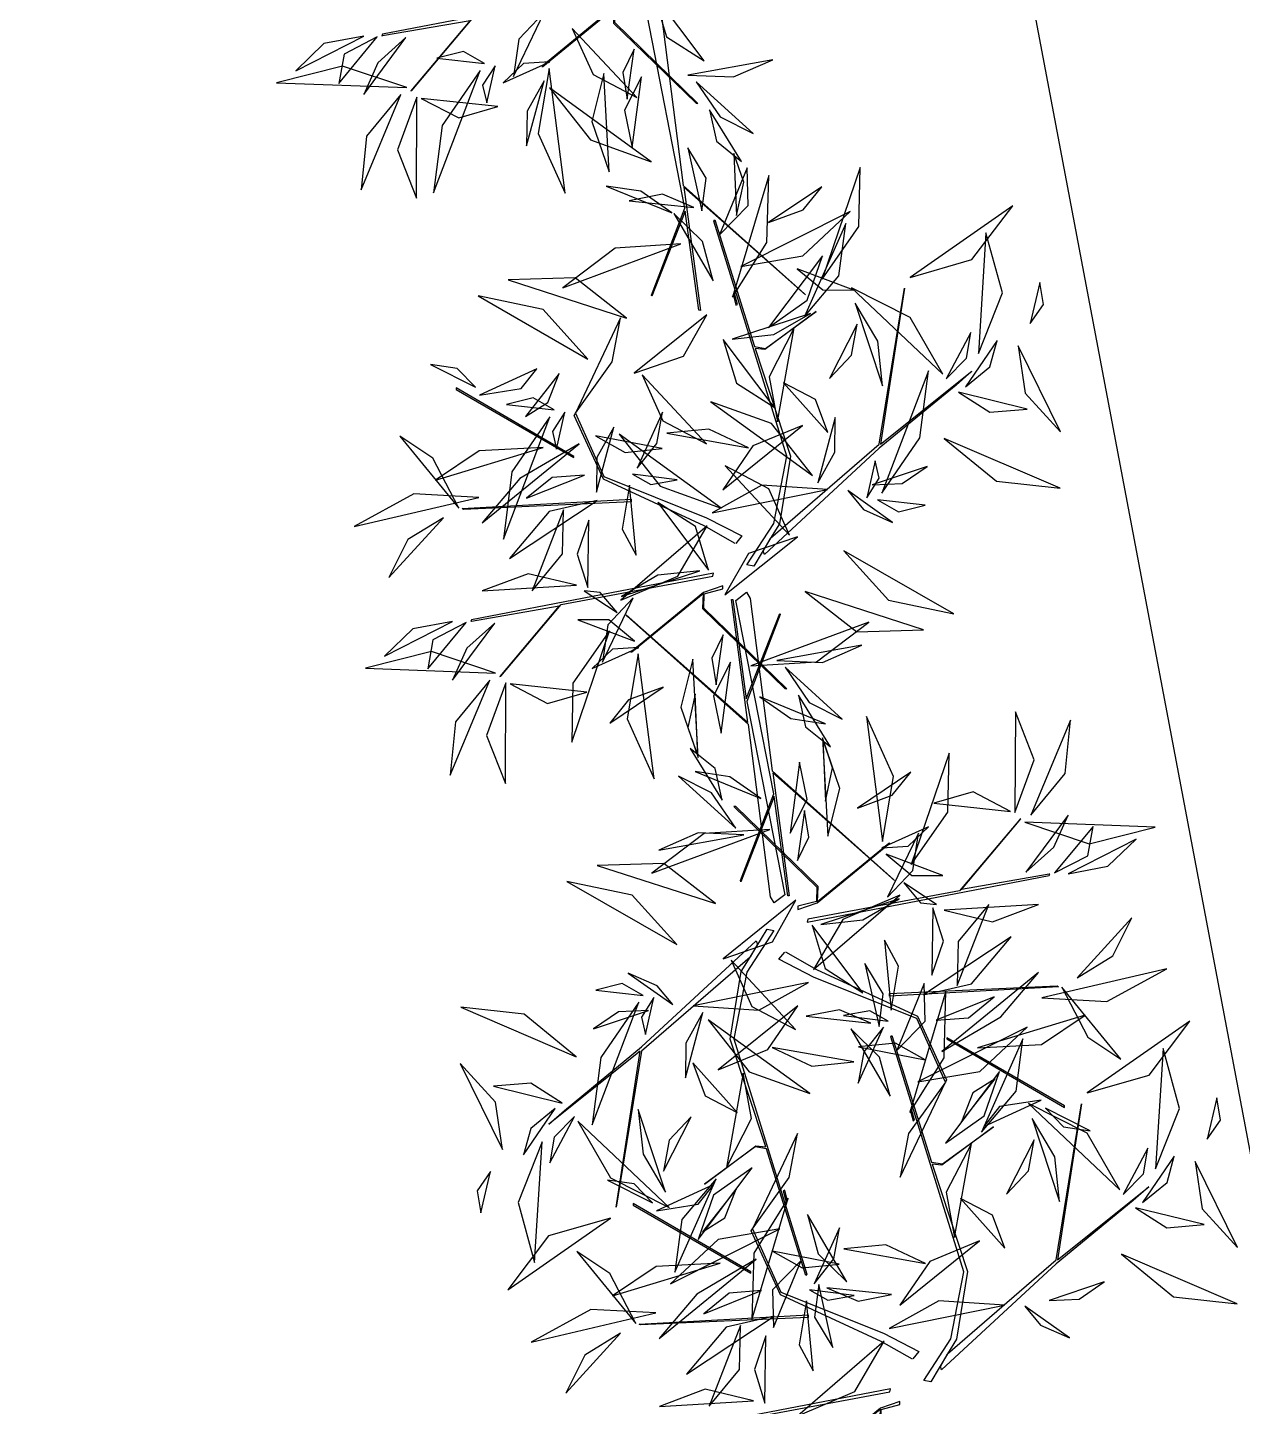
# Model space of a CAD drawing. Header units: centimetres. Extents: x 197412 to 267601, y -375791 to -305433.
# Drawn here: x 207316 to 209182, y -361071 to -358954 of the extents above; entities that cross this region are included whole.
import ezdxf

# ---------------------------------------------------------------- set-up
doc = ezdxf.new("R2010")
doc.units = ezdxf.units.CM
doc.layers.add('3-BAT C-Niveau 0', color=250, linetype='Continuous')

# ---------------------------------------------------------------- blocks, each defined once
blk = doc.blocks.new('Groupe-224-1')
at = {"linetype": 'Continuous', "flags": 128}
blk.add_lwpolyline([(12541.98, -48696.13), (12555.46, -48693.78), (12546.34, -48704.6), (12546.48, -48704.54), (12555.77, -48693.56), (12579.03, -48689.21), (12579.16, -48688.76), (12541.99, -48695.91), (12541.87, -48696.15), (12541.95, -48696.14)], dxfattribs=at)
for points in [[(12580.56, -48690.71), (12577.61, -48691.72), (12566.44, -48700.88), (12566.62, -48700.85), (12577.57, -48691.9), (12577.47, -48694.21), (12590.13, -48706.49), (12590.39, -48706.53), (12577.65, -48694.13), (12577.71, -48691.95), (12580.57, -48691.19)], [(12606.97, -48735.95), (12588.28, -48719.41), (12590.8, -48738.31), (12590.56, -48738.29), (12588.49, -48723.06), (12583.37, -48736.14), (12583.28, -48735.97), (12588.43, -48722.64), (12582.61, -48692.96), (12584.21, -48691.7), (12584.77, -48692.67), (12588.17, -48719.12), (12606.8, -48735.76)]]:
    blk.add_lwpolyline(points, close=True, dxfattribs=at)
at = {"linetype": 'Continuous'}
for points in [[(12583.6, -48689.61, -200.73), (12585.61, -48696.3, -197.34), (12591.4, -48700, -193.77), (12591.4, -48700, -193.77), (12583.6, -48689.61, -200.73)], [(12583.6, -48689.61, -200.73), (12585.61, -48696.3, -197.34), (12591.4, -48700, -193.77), (12591.4, -48700, -193.77), (12583.6, -48689.61, -200.73)], [(12566.83, -48692.57, -207.06), (12562.94, -48696.69, -208.24), (12562.08, -48702.4, -209.24), (12562.08, -48702.4, -209.24), (12566.83, -48692.57, -207.06)], [(12571.13, -48695.02, -217.22), (12574.32, -48702.1, -219.34), (12581.03, -48705.63, -221.55), (12581.03, -48705.63, -221.55), (12571.13, -48695.02, -217.22)], [(12539.09, -48696.19, -174.84), (12532.96, -48697.33, -175.45), (12528.65, -48701.51, -176.76), (12528.65, -48701.51, -176.76), (12539.09, -48696.19, -174.84)], [(12541.15, -48696.31, -174.58), (12536.07, -48698.96, -172.2), (12535.25, -48703.46, -168.43), (12535.25, -48703.46, -168.43), (12541.15, -48696.31, -174.58)], [(12545.56, -48696.44, -186.97), (12541.26, -48700.28, -187.38), (12539.09, -48705.17, -185.5), (12539.09, -48705.17, -185.5), (12545.56, -48696.44, -186.97)], [(12557.63, -48700.41, -213.12), (12554.4, -48698.56, -210.71), (12550.34, -48699.61, -208.62), (12550.34, -48699.61, -208.62), (12557.63, -48700.41, -213.12)], [(12557.63, -48700.41, -213.12), (12554.4, -48698.56, -210.71), (12550.34, -48699.61, -208.62), (12550.34, -48699.61, -208.62), (12557.63, -48700.41, -213.12)], [(12580.65, -48698.22, -197.01), (12578.88, -48701.81, -196.39), (12579.57, -48705.89, -196.61), (12579.57, -48705.89, -196.61), (12580.65, -48698.22, -197.01)], [(12588.86, -48702.19, -183.78), (12595.89, -48702.47, -183.14), (12601.95, -48699.83, -184.94), (12601.95, -48699.83, -184.94), (12588.86, -48702.19, -183.78)], [(12545.7, -48704.1, -186.41), (12535.82, -48700.8, -187.61), (12525.72, -48703.36, -186.97), (12525.72, -48703.36, -186.97), (12545.7, -48704.1, -186.41)], [(12556.98, -48701.47, -212.64), (12551.13, -48709.92, -211.07), (12549.83, -48720.26, -212.06), (12549.83, -48720.26, -212.06), (12556.98, -48701.47, -212.64)], [(12556.98, -48701.47, -212.64), (12551.13, -48709.92, -211.07), (12549.83, -48720.26, -212.06), (12549.83, -48720.26, -212.06), (12556.98, -48701.47, -212.64)], [(12559.29, -48700.75, -212.09), (12557.36, -48703.74, -209.87), (12558, -48706.43, -207.1), (12558, -48706.43, -207.1), (12559.29, -48700.75, -212.09)], [(12559.29, -48700.75, -212.09), (12557.36, -48703.74, -209.87), (12558, -48706.43, -207.1), (12558, -48706.43, -207.1), (12559.29, -48700.75, -212.09)], [(12567.66, -48700.17, -179.83), (12563.62, -48700.42, -178.67), (12560.53, -48703.39, -177.99), (12560.53, -48703.39, -177.99), (12567.66, -48700.17, -179.83)], [(12567.58, -48701.16, -179.52), (12565.91, -48711.14, -178.73), (12570.03, -48720.32, -177.91), (12570.03, -48720.32, -177.91), (12567.58, -48701.16, -179.52)], [(12575.95, -48701.94, -247.3), (12574.12, -48709.3, -244.69), (12576.77, -48717.06, -243.35), (12576.77, -48717.06, -243.35), (12575.95, -48701.94, -247.3)], [(12575.95, -48701.94, -247.3), (12574.12, -48709.3, -244.69), (12576.77, -48717.06, -243.35), (12576.77, -48717.06, -243.35), (12575.95, -48701.94, -247.3)], [(12566.82, -48703.05, -204.62), (12564.2, -48707.74, -205.07), (12564.12, -48713.04, -204.23), (12564.12, -48713.04, -204.23), (12566.82, -48703.05, -204.62)], [(12567.62, -48704.14, -204.31), (12573.92, -48712.13, -204.16), (12583.26, -48715.49, -202.67), (12583.26, -48715.49, -202.67), (12567.62, -48704.14, -204.31)], [(12581.78, -48702.44, -186.16), (12579.13, -48707.57, -185.75), (12580.34, -48713.31, -185.13), (12580.34, -48713.31, -185.13), (12581.78, -48702.44, -186.16)], [(12590.13, -48703.2, -176.88), (12593.86, -48708.62, -176.9), (12598.9, -48711.17, -174.04), (12598.9, -48711.17, -174.04), (12590.13, -48703.2, -176.88)], [(12544.79, -48705.19, -186.4), (12539.54, -48711.58, -186.75), (12538.71, -48719.78, -187), (12538.71, -48719.78, -187), (12544.79, -48705.19, -186.4)], [(12547.24, -48705.6, -182.25), (12544.27, -48713.67, -178.08), (12547.18, -48721.06, -173.29), (12547.18, -48721.06, -173.29), (12547.24, -48705.6, -182.25)], [(12547.94, -48705.76, -181.99), (12553.68, -48708.76, -181.12), (12559.68, -48707.03, -179.03), (12559.68, -48707.03, -179.03), (12547.94, -48705.76, -181.99)], [(12592.21, -48707.5, -161.32), (12593.29, -48712.33, -161.24), (12597.11, -48715.44, -160.95), (12597.11, -48715.44, -160.95), (12592.21, -48707.5, -161.32)], [(12596.36, -48723.75, -223.21), (12597.46, -48718.65, -222.61), (12595.92, -48714.22, -220.88), (12595.92, -48714.22, -220.88), (12596.36, -48723.75, -223.21)], [(12596.36, -48723.75, -223.21), (12597.46, -48718.65, -222.61), (12595.92, -48714.22, -220.88), (12595.92, -48714.22, -220.88), (12596.36, -48723.75, -223.21)], [(12609.53, -48733.5, -207.25), (12615.15, -48725.44, -205.29), (12615.32, -48716.37, -201.98), (12615.32, -48716.37, -201.98), (12609.53, -48733.5, -207.25)], [(12586.41, -48723.34, -228.81), (12581.68, -48720.02, -229.15), (12576.35, -48719.22, -227.32), (12576.35, -48719.22, -227.32), (12586.41, -48723.34, -228.81)], [(12601.25, -48724.82, -210.84), (12606.59, -48722.87, -209.98), (12609.47, -48719.32, -207.2), (12609.47, -48719.32, -207.2), (12601.25, -48724.82, -210.84)], [(12587.82, -48728.12, -225.36), (12577.7, -48728.75, -224.7), (12569.66, -48734.83, -224), (12569.66, -48734.83, -224), (12587.82, -48728.12, -225.36)], [(12579.47, -48739.5, -220.85), (12571.55, -48733.34, -221.31), (12561.29, -48733.63, -222.56), (12561.29, -48733.63, -222.56), (12579.47, -48739.5, -220.85)], [(12605.68, -48731.92, -215.21), (12609.63, -48735.18, -213.09), (12614.36, -48735.19, -210.46), (12614.36, -48735.19, -210.46), (12605.68, -48731.92, -215.21)], [(12573.53, -48745.79, -220.09), (12566.67, -48738.2, -220.53), (12556.65, -48736.09, -219.34), (12556.65, -48736.09, -219.34), (12573.53, -48745.79, -220.09)], [(12580.62, -48747.94, -210.57), (12588.19, -48745.36, -206.9), (12591.78, -48738.99, -202.54), (12591.78, -48738.99, -202.54), (12580.62, -48747.94, -210.57)], [(12595.66, -48742.71, -200.44), (12602.08, -48742.01, -199.26), (12607.69, -48738.77, -200.49), (12607.69, -48738.77, -200.49), (12595.66, -48742.71, -200.44)], [(12594.31, -48742.78, -200.73), (12596.33, -48749.48, -197.34), (12602.11, -48753.18, -193.77), (12602.11, -48753.18, -193.77), (12594.31, -48742.78, -200.73)], [(12594.31, -48742.78, -200.73), (12596.33, -48749.48, -197.34), (12602.11, -48753.18, -193.77), (12602.11, -48753.18, -193.77), (12594.31, -48742.78, -200.73)], [(12581.85, -48748.19, -217.22), (12585.03, -48755.27, -219.34), (12591.75, -48758.81, -221.55), (12591.75, -48758.81, -221.55), (12581.85, -48748.19, -217.22)], [(12568.34, -48753.58, -213.12), (12565.11, -48751.74, -210.71), (12561.05, -48752.78, -208.62), (12561.05, -48752.78, -208.62), (12568.34, -48753.58, -213.12)], [(12568.34, -48753.58, -213.12), (12565.11, -48751.74, -210.71), (12561.05, -48752.78, -208.62), (12561.05, -48752.78, -208.62), (12568.34, -48753.58, -213.12)], [(12567.69, -48754.64, -212.64), (12561.85, -48763.1, -211.07), (12560.54, -48773.43, -212.06), (12560.54, -48773.43, -212.06), (12567.69, -48754.64, -212.64)], [(12567.69, -48754.64, -212.64), (12561.85, -48763.1, -211.07), (12560.54, -48773.43, -212.06), (12560.54, -48773.43, -212.06), (12567.69, -48754.64, -212.64)], [(12570, -48753.92, -212.09), (12568.07, -48756.92, -209.87), (12568.71, -48759.6, -207.1), (12568.71, -48759.6, -207.1), (12570, -48753.92, -212.09)], [(12570, -48753.92, -212.09), (12568.07, -48756.92, -209.87), (12568.71, -48759.6, -207.1), (12568.71, -48759.6, -207.1), (12570, -48753.92, -212.09)], [(12577.53, -48756.23, -204.62), (12574.91, -48760.92, -205.07), (12574.83, -48766.22, -204.23), (12574.83, -48766.22, -204.23), (12577.53, -48756.23, -204.62)], [(12578.33, -48757.32, -204.31), (12584.63, -48765.31, -204.16), (12593.97, -48768.66, -202.67), (12593.97, -48768.66, -202.67), (12578.33, -48757.32, -204.31)]]:
    blk.add_polyline3d(points, dxfattribs=at)
blk = doc.blocks.new('Groupe-225-1')
at = {"linetype": 'Continuous', "flags": 128}
for points in [[(12597.93, -48777.37), (12602.09, -48771.01), (12604.09, -48760.72), (12592.87, -48724.62), (12593.04, -48724.42), (12599.09, -48743.86), (12600.79, -48744.14), (12608.61, -48738.46), (12600.7, -48744.31), (12599.2, -48744.15), (12604.63, -48760.68), (12602.96, -48771.07), (12601.58, -48773.29), (12618.27, -48758.86), (12622.16, -48734.91), (12618.47, -48758.85), (12632.49, -48747.66), (12630.07, -48749.77), (12618.27, -48759.49), (12600.66, -48775.77), (12600.47, -48775.27), (12601.58, -48773.29), (12598.99, -48777.6)], [(12571.35, -48760.92), (12571.36, -48760.73), (12553.27, -48750.21), (12553.3, -48750.48)], [(12554.42, -48768.86), (12554.19, -48768.74), (12580.17, -48767.32), (12580.15, -48767.71)], [(12579.38, -48785.05), (12598.08, -48801.59), (12595.56, -48782.69), (12595.8, -48782.71), (12597.86, -48797.94), (12602.99, -48784.86), (12603.08, -48785.03), (12597.92, -48798.36), (12603.75, -48828.04), (12602.14, -48829.3), (12601.59, -48828.33), (12598.19, -48801.88), (12579.56, -48785.24)], [(12594.23, -48780.62), (12591.27, -48781.62), (12580.1, -48790.78), (12580.28, -48790.75), (12591.24, -48781.8), (12591.13, -48784.11), (12603.79, -48796.39), (12604.06, -48796.43), (12591.31, -48784.03), (12591.37, -48781.85), (12594.24, -48781.09)], [(12620.64, -48825.86), (12601.95, -48809.32), (12604.46, -48828.21), (12604.22, -48828.19), (12602.16, -48812.97), (12597.04, -48826.04), (12596.95, -48825.87), (12602.1, -48812.54), (12596.27, -48782.87), (12597.88, -48781.6), (12598.43, -48782.57), (12601.84, -48809.02), (12620.47, -48825.67)], [(12605.79, -48830.29), (12608.75, -48829.28), (12619.92, -48820.12), (12619.74, -48820.15), (12608.78, -48829.1), (12608.89, -48826.79), (12596.23, -48814.51), (12595.96, -48814.47), (12608.71, -48826.87), (12608.65, -48829.05), (12605.79, -48829.81)], [(12602.09, -48833.53), (12597.93, -48839.9), (12595.93, -48850.18), (12607.15, -48886.28), (12606.98, -48886.49), (12600.94, -48867.04), (12599.23, -48866.76), (12591.42, -48872.45), (12599.32, -48866.6), (12600.83, -48866.75), (12595.39, -48850.23), (12597.06, -48839.83), (12598.45, -48837.61), (12581.75, -48852.05), (12577.86, -48875.99), (12581.55, -48852.05), (12567.53, -48863.24), (12569.95, -48861.14), (12581.75, -48851.41), (12599.36, -48835.13), (12599.55, -48835.64), (12598.45, -48837.61), (12601.04, -48833.3)], [(12645.61, -48842.04), (12645.83, -48842.16), (12619.85, -48843.58), (12619.87, -48843.19)], [(12625.12, -48902.59), (12629.28, -48896.23), (12631.28, -48885.94), (12620.06, -48849.84), (12620.23, -48849.64), (12626.28, -48869.09), (12627.98, -48869.36), (12635.8, -48863.68), (12627.89, -48869.53), (12626.39, -48869.38), (12631.82, -48885.9), (12630.15, -48896.29), (12628.77, -48898.52), (12645.46, -48884.08), (12649.35, -48860.14), (12645.66, -48884.07), (12659.68, -48872.88), (12657.26, -48874.99), (12645.46, -48884.71), (12627.85, -48900.99), (12627.66, -48900.49), (12628.77, -48898.52), (12626.18, -48902.82)], [(12628.67, -48849.98), (12628.67, -48850.17), (12646.75, -48860.69), (12646.72, -48860.43)], [(12598.54, -48886.14), (12598.55, -48885.95), (12580.46, -48875.43), (12580.49, -48875.7)], [(12581.61, -48894.08), (12581.38, -48893.96), (12607.36, -48892.55), (12607.34, -48892.93)], [(12621.42, -48905.84), (12618.46, -48906.84), (12607.29, -48916.01), (12607.47, -48915.97), (12618.43, -48907.02), (12618.32, -48909.33), (12630.98, -48921.61), (12631.25, -48921.65), (12618.5, -48909.25), (12618.56, -48907.07), (12621.43, -48906.31)]]:
    blk.add_lwpolyline(points, close=True, dxfattribs=at)
for points in [[(12596.17, -48774.13), (12591.37, -48771.39), (12575.9, -48764.24), (12571.42, -48754.44), (12571.6, -48754.1), (12575.96, -48763.84), (12591.74, -48770.14), (12597.18, -48772.95), (12596.26, -48774.08)], [(12555.65, -48786.03), (12569.12, -48783.68), (12560, -48794.5), (12560.14, -48794.45), (12569.44, -48783.46), (12592.7, -48779.11), (12592.83, -48778.67), (12555.66, -48785.81), (12555.54, -48786.05), (12555.61, -48786.04)], [(12644.38, -48824.87), (12630.9, -48827.22), (12640.02, -48816.4), (12639.88, -48816.46), (12630.58, -48827.44), (12607.32, -48831.79), (12607.2, -48832.23), (12644.37, -48825.09), (12644.48, -48824.85), (12644.41, -48824.86)], [(12603.86, -48836.78), (12608.65, -48839.52), (12624.13, -48846.67), (12628.6, -48856.46), (12628.43, -48856.81), (12624.06, -48847.06), (12608.28, -48840.76), (12602.84, -48837.95), (12603.76, -48836.83)], [(12623.36, -48899.35), (12618.56, -48896.61), (12603.09, -48889.46), (12598.61, -48879.66), (12598.79, -48879.32), (12603.15, -48889.06), (12618.93, -48895.37), (12624.37, -48898.17), (12623.45, -48899.3)], [(12582.84, -48911.25), (12596.31, -48908.9), (12587.19, -48919.72), (12587.33, -48919.67), (12596.63, -48908.69), (12619.89, -48904.34), (12620.02, -48903.89), (12582.85, -48911.04), (12582.73, -48911.28), (12582.8, -48911.26)]]:
    blk.add_lwpolyline(points, dxfattribs=at)
at = {"linetype": 'Continuous'}
for points in [[(12591.05, -48723.02, -183.73), (12591.7, -48718.03, -181.29), (12588.87, -48713.35, -179.52), (12588.87, -48713.35, -179.52), (12591.05, -48723.02, -183.73)], [(12593.76, -48726.73, -194.21), (12598.13, -48722.2, -192.81), (12597.99, -48716.44, -190.06), (12597.99, -48716.44, -190.06), (12593.76, -48726.73, -194.21)], [(12593.76, -48726.73, -194.21), (12598.13, -48722.2, -192.81), (12597.99, -48716.44, -190.06), (12597.99, -48716.44, -190.06), (12593.76, -48726.73, -194.21)], [(12595.76, -48736.27, -206.43), (12601.03, -48727.87, -204.4), (12601.3, -48717.61, -204.36), (12601.3, -48717.61, -204.36), (12595.76, -48736.27, -206.43)], [(12595.76, -48736.27, -206.43), (12601.03, -48727.87, -204.4), (12601.3, -48717.61, -204.36), (12601.3, -48717.61, -204.36), (12595.76, -48736.27, -206.43)], [(12589.81, -48722.53, -183.47), (12584.97, -48720.46, -183.7), (12579.85, -48721.47, -184.07), (12579.85, -48721.47, -184.07), (12589.81, -48722.53, -183.47)], [(12589.81, -48722.53, -183.47), (12584.97, -48720.46, -183.7), (12579.85, -48721.47, -184.07), (12579.85, -48721.47, -184.07), (12589.81, -48722.53, -183.47)], [(12592.78, -48733.76, -199.98), (12591.11, -48727.73, -200.36), (12586.73, -48723.42, -199.46), (12586.73, -48723.42, -199.46), (12592.78, -48733.76, -199.98)], [(12597.01, -48731.56, -194.97), (12606.52, -48729.94, -192.57), (12613.82, -48723.14, -191.31), (12613.82, -48723.14, -191.31), (12597.01, -48731.56, -194.97)], [(12623.01, -48733.24, -215.07), (12632.52, -48730.51, -213.8), (12638.77, -48722.24, -214.42), (12638.77, -48722.24, -214.42), (12623.01, -48733.24, -215.07)], [(12606.8, -48739.25, -201.48), (12612.09, -48732.99, -202.35), (12613.16, -48724.95, -201.76), (12613.16, -48724.95, -201.76), (12606.8, -48739.25, -201.48)], [(12633.53, -48744.92, -228.35), (12637.2, -48735.61, -229.1), (12634.67, -48726.4, -232.12), (12634.67, -48726.4, -232.12), (12633.53, -48744.92, -228.35)], [(12601.27, -48740.93, -207.16), (12607.19, -48736.75, -205.48), (12609.54, -48729.94, -203.83), (12609.54, -48729.94, -203.83), (12601.27, -48740.93, -207.16)], [(12601.27, -48740.93, -207.16), (12607.19, -48736.75, -205.48), (12609.54, -48729.94, -203.83), (12609.54, -48729.94, -203.83), (12601.27, -48740.93, -207.16)], [(12641.46, -48740.35, -211.21), (12643.52, -48737.4, -209.03), (12642.94, -48734.02, -206.71), (12642.94, -48734.02, -206.71), (12641.46, -48740.35, -211.21)], [(12641.46, -48740.35, -211.21), (12643.52, -48737.4, -209.03), (12642.94, -48734.02, -206.71), (12642.94, -48734.02, -206.71), (12641.46, -48740.35, -211.21)], [(12596.27, -48737.52, -203.84), (12596.5, -48737.41, -203.87), (12596.05, -48735.73, -202.04), (12595.84, -48735.83, -202.02), (12596.27, -48737.52, -203.84)], [(12628.03, -48748.12, -228.97), (12623.03, -48739.4, -227.8), (12614.02, -48734.87, -227.09), (12614.02, -48734.87, -227.09), (12628.03, -48748.12, -228.97)], [(12618.76, -48749.9, -196.26), (12618.04, -48743.04, -195.05), (12614.56, -48737.18, -196.39), (12614.56, -48737.18, -196.39), (12618.76, -48749.9, -196.26)], [(12571.6, -48754.1, -197.23), (12577.27, -48746.22, -194.28), (12578.54, -48739.48, -188.42), (12578.54, -48739.48, -188.42), (12571.6, -48754.1, -197.23)], [(12605.23, -48741, -188.89), (12601.36, -48748.5, -185.79), (12602.66, -48755.45, -181.22), (12602.66, -48755.45, -181.22), (12605.23, -48741, -188.89)], [(12610.62, -48748.78, -195.33), (12614, -48745.18, -195.1), (12614.88, -48740.45, -194.26), (12614.88, -48740.45, -194.26), (12610.62, -48748.78, -195.33)], [(12628.57, -48748.84, -229.3), (12631.66, -48745.65, -228.25), (12632.36, -48741.7, -226.49), (12632.36, -48741.7, -226.49), (12628.57, -48748.84, -229.3)], [(12631.54, -48750.05, -232.75), (12635.28, -48746.98, -233.5), (12636.38, -48742.93, -235.42), (12636.38, -48742.93, -235.42), (12631.54, -48750.05, -232.75)], [(12639.62, -48743.75, -212.86), (12640.69, -48751.02, -209.91), (12646.1, -48756.98, -208.14), (12646.1, -48756.98, -208.14), (12639.62, -48743.75, -212.86)], [(12639.62, -48743.75, -212.86), (12640.69, -48751.02, -209.91), (12646.1, -48756.98, -208.14), (12646.1, -48756.98, -208.14), (12639.62, -48743.75, -212.86)], [(12556.24, -48750.11, -211.6), (12553.43, -48747.22, -211.07), (12549.33, -48746.64, -211.1), (12549.33, -48746.64, -211.1), (12556.24, -48750.11, -211.6)], [(12556.88, -48751.35, -202.5), (12563.27, -48750.33, -200.11), (12565.7, -48747.28, -195.35), (12565.7, -48747.28, -195.35), (12556.88, -48751.35, -202.5)], [(12563.92, -48754.59, -218.46), (12567.38, -48752.44, -216.39), (12569.11, -48748, -215.43), (12569.11, -48748, -215.43), (12563.92, -48754.59, -218.46)], [(12618.66, -48766.36, -212.64), (12624.51, -48757.9, -211.07), (12625.82, -48747.57, -212.06), (12625.82, -48747.57, -212.06), (12618.66, -48766.36, -212.64)], [(12618.66, -48766.36, -212.64), (12624.51, -48757.9, -211.07), (12625.82, -48747.57, -212.06), (12625.82, -48747.57, -212.06), (12618.66, -48766.36, -212.64)], [(12610.38, -48757.08, -184.69), (12608.47, -48752.01, -183.17), (12603.55, -48749.45, -181.63), (12603.55, -48749.45, -181.63), (12610.38, -48757.08, -184.69)], [(12630.44, -48750.86, -232.48), (12635.24, -48753.93, -232.45), (12641.01, -48753.46, -231.83), (12641.01, -48753.46, -231.83), (12630.44, -48750.86, -232.48)], [(12608.02, -48763.68, -204.31), (12601.72, -48755.69, -204.16), (12592.39, -48752.34, -202.67), (12592.39, -48752.34, -202.67), (12608.02, -48763.68, -204.31)], [(12581.08, -48762.56, -202.12), (12584.12, -48758.73, -201.54), (12584.98, -48753.93, -202.14), (12584.98, -48753.93, -202.14), (12581.08, -48762.56, -202.12)], [(12608.83, -48764.77, -204.62), (12611.45, -48760.08, -205.07), (12611.52, -48754.78, -204.23), (12611.52, -48754.78, -204.23), (12608.83, -48764.77, -204.62)], [(12598.2, -48759.42, -185.42), (12592.1, -48756.56, -185.31), (12585.63, -48757.19, -184.01), (12585.63, -48757.19, -184.01), (12598.2, -48759.42, -185.42)], [(12606.48, -48755.97, -205.3), (12598.84, -48759.12, -204.92), (12594.25, -48765.84, -203.9), (12594.25, -48765.84, -203.9), (12606.48, -48755.97, -205.3)], [(12553.69, -48768.66, -214.21), (12549.73, -48760.99, -211.43), (12544.65, -48757.6, -206.15), (12544.65, -48757.6, -206.15), (12553.69, -48768.66, -214.21)], [(12566.64, -48759.39, -221.24), (12556.83, -48759.89, -218.96), (12550.11, -48764.39, -214.31), (12550.11, -48764.39, -214.31), (12566.64, -48759.39, -221.24)], [(12572.16, -48758.79, -210.1), (12563.07, -48764.13, -209.96), (12557.29, -48770.93, -205.95), (12557.29, -48770.93, -205.95), (12572.16, -48758.79, -210.1)], [(12574.68, -48757.55, -199.77), (12579.24, -48760.11, -197.57), (12584.95, -48759.53, -196.35), (12584.95, -48759.53, -196.35), (12574.68, -48757.55, -199.77)], [(12628.27, -48758, -223.66), (12636.29, -48764.55, -222.36), (12646.04, -48765.62, -219.58), (12646.04, -48765.62, -219.58), (12628.27, -48758, -223.66)], [(12616.36, -48767.08, -212.09), (12618.28, -48764.08, -209.87), (12617.65, -48761.39, -207.1), (12617.65, -48761.39, -207.1), (12616.36, -48767.08, -212.09)], [(12616.36, -48767.08, -212.09), (12618.28, -48764.08, -209.87), (12617.65, -48761.39, -207.1), (12617.65, -48761.39, -207.1), (12616.36, -48767.08, -212.09)], [(12572.99, -48763.6, -207.72), (12568.03, -48763.98, -206.62), (12564.12, -48767.17, -205.86), (12564.12, -48767.17, -205.86), (12572.99, -48763.6, -207.72)], [(12580.38, -48763.46, -202.35), (12583.19, -48765.05, -200.21), (12587.24, -48764.34, -199.09), (12587.24, -48764.34, -199.09), (12580.38, -48763.46, -202.35)], [(12604.51, -48772.81, -217.22), (12601.32, -48765.73, -219.34), (12594.61, -48762.19, -221.55), (12594.61, -48762.19, -221.55), (12604.51, -48772.81, -217.22)], [(12617.17, -48765.1, -172.05), (12621.81, -48764.89, -171.7), (12625.64, -48762.27, -172.02), (12625.64, -48762.27, -172.02), (12617.17, -48765.1, -172.05)], [(12617.17, -48765.1, -172.05), (12621.81, -48764.89, -171.7), (12625.64, -48762.27, -172.02), (12625.64, -48762.27, -172.02), (12617.17, -48765.1, -172.05)], [(12579.91, -48765.17, -198.87), (12578.81, -48771.91, -195.41), (12580.95, -48775.91, -190.33), (12580.95, -48775.91, -190.33), (12579.91, -48765.17, -198.87)], [(12610.34, -48765.81, -176.08), (12600.26, -48765.14, -174.79), (12592.63, -48769.4, -170.69), (12592.63, -48769.4, -170.69), (12610.34, -48765.81, -176.08)], [(12556.78, -48767.03, -223.19), (12546.78, -48766.46, -225.59), (12537.61, -48771.48, -225.79), (12537.61, -48771.48, -225.79), (12556.78, -48767.03, -223.19)], [(12556.78, -48767.03, -223.19), (12546.78, -48766.46, -225.59), (12537.61, -48771.48, -225.79), (12537.61, -48771.48, -225.79), (12556.78, -48767.03, -223.19)], [(12574.95, -48767.52, -233.25), (12567.58, -48769.19, -238.65), (12561.46, -48776.41, -241.93), (12561.46, -48776.41, -241.93), (12574.95, -48767.52, -233.25)], [(12592.05, -48778.22, -200.73), (12590.03, -48771.52, -197.34), (12584.25, -48767.82, -193.77), (12584.25, -48767.82, -193.77), (12592.05, -48778.22, -200.73)], [(12592.05, -48778.22, -200.73), (12590.03, -48771.52, -197.34), (12584.25, -48767.82, -193.77), (12584.25, -48767.82, -193.77), (12592.05, -48778.22, -200.73)], [(12613.47, -48765.99, -171.59), (12615.86, -48768.9, -169.03), (12620.32, -48770.86, -167.96), (12620.32, -48770.86, -167.96), (12613.47, -48765.99, -171.59)], [(12618.01, -48767.41, -213.12), (12621.25, -48769.26, -210.71), (12625.31, -48768.22, -208.62), (12625.31, -48768.22, -208.62), (12618.01, -48767.41, -213.12)], [(12618.01, -48767.41, -213.12), (12621.25, -48769.26, -210.71), (12625.31, -48768.22, -208.62), (12625.31, -48768.22, -208.62), (12618.01, -48767.41, -213.12)], [(12564.95, -48781.35, -189.87), (12569.64, -48775.7, -186.93), (12569.76, -48768.93, -183.27), (12569.76, -48768.93, -183.27), (12564.95, -48781.35, -189.87)], [(12551.35, -48770.14, -215.73), (12545.87, -48773.49, -216.78), (12542.94, -48779.32, -215.22), (12542.94, -48779.32, -215.22), (12551.35, -48770.14, -215.73)], [(12551.35, -48770.14, -215.73), (12545.87, -48773.49, -216.78), (12542.94, -48779.32, -215.22), (12542.94, -48779.32, -215.22), (12551.35, -48770.14, -215.73)], [(12573.68, -48770.53, -229.03), (12571.9, -48775.72, -227.48), (12573.51, -48780.87, -225.66), (12573.51, -48780.87, -225.66), (12573.68, -48770.53, -229.03)], [(12578.58, -48782.81, -178.9), (12587.35, -48779.1, -176.01), (12591.82, -48771.37, -172.29), (12591.82, -48771.37, -172.29), (12578.58, -48782.81, -178.9)], [(12578.58, -48782.81, -178.9), (12587.35, -48779.1, -176.01), (12591.82, -48771.37, -172.29), (12591.82, -48771.37, -172.29), (12578.58, -48782.81, -178.9)], [(12605.74, -48773.06, -210.57), (12598.17, -48775.64, -206.9), (12594.57, -48782.01, -202.54), (12594.57, -48782.01, -202.54), (12605.74, -48773.06, -210.57)], [(12612.82, -48775.21, -220.09), (12619.69, -48782.8, -220.53), (12629.71, -48784.91, -219.34), (12629.71, -48784.91, -219.34), (12612.82, -48775.21, -220.09)], [(12590.7, -48778.29, -200.44), (12584.28, -48778.99, -199.26), (12578.67, -48782.23, -200.49), (12578.67, -48782.23, -200.49), (12590.7, -48778.29, -200.44)], [(12571.76, -48780.52, -200.41), (12564.37, -48778.74, -200.32), (12557.31, -48781.37, -200.54), (12557.31, -48781.37, -200.54), (12571.76, -48780.52, -200.41)], [(12578, -48784.68, -177.75), (12575.41, -48781.64, -175.38), (12572.93, -48781.39, -172.12), (12572.93, -48781.39, -172.12), (12578, -48784.68, -177.75)], [(12580.49, -48782.47, -207.06), (12576.61, -48786.59, -208.24), (12575.75, -48792.3, -209.24), (12575.75, -48792.3, -209.24), (12580.49, -48782.47, -207.06)], [(12606.89, -48781.5, -220.85), (12614.81, -48787.66, -221.31), (12625.06, -48787.37, -222.56), (12625.06, -48787.37, -222.56), (12606.89, -48781.5, -220.85)], [(12552.75, -48786.09, -174.84), (12546.63, -48787.23, -175.45), (12542.31, -48791.41, -176.76), (12542.31, -48791.41, -176.76), (12552.75, -48786.09, -174.84)], [(12554.82, -48786.22, -174.58), (12549.73, -48788.87, -172.2), (12548.92, -48793.36, -168.43), (12548.92, -48793.36, -168.43), (12554.82, -48786.22, -174.58)], [(12559.23, -48786.34, -186.97), (12554.93, -48790.19, -187.38), (12552.75, -48795.07, -185.5), (12552.75, -48795.07, -185.5), (12559.23, -48786.34, -186.97)], [(12580.68, -48789.08, -215.21), (12576.73, -48785.82, -213.09), (12572, -48785.81, -210.46), (12572, -48785.81, -210.46), (12580.68, -48789.08, -215.21)], [(12598.54, -48792.88, -225.36), (12608.66, -48792.25, -224.7), (12616.69, -48786.17, -224), (12616.69, -48786.17, -224), (12598.54, -48792.88, -225.36)], [(12576.82, -48787.5, -207.25), (12571.21, -48795.56, -205.29), (12571.04, -48804.63, -201.98), (12571.04, -48804.63, -201.98), (12576.82, -48787.5, -207.25)], [(12594.31, -48788.12, -197.01), (12592.54, -48791.72, -196.39), (12593.24, -48795.79, -196.61), (12593.24, -48795.79, -196.61), (12594.31, -48788.12, -197.01)], [(12559.36, -48794, -186.41), (12549.49, -48790.7, -187.61), (12539.39, -48793.27, -186.97), (12539.39, -48793.27, -186.97), (12559.36, -48794, -186.41)], [(12581.33, -48790.07, -179.83), (12577.28, -48790.32, -178.67), (12574.19, -48793.29, -177.99), (12574.19, -48793.29, -177.99), (12581.33, -48790.07, -179.83)], [(12581.24, -48791.06, -179.52), (12579.58, -48801.04, -178.73), (12583.69, -48810.23, -177.91), (12583.69, -48810.23, -177.91), (12581.24, -48791.06, -179.52)], [(12602.52, -48792.09, -183.78), (12609.56, -48792.37, -183.14), (12615.62, -48789.73, -184.94), (12615.62, -48789.73, -184.94), (12602.52, -48792.09, -183.78)], [(12589.62, -48791.84, -247.3), (12587.79, -48799.21, -244.69), (12590.44, -48806.97, -243.35), (12590.44, -48806.97, -243.35), (12589.62, -48791.84, -247.3)], [(12589.62, -48791.84, -247.3), (12587.79, -48799.21, -244.69), (12590.44, -48806.97, -243.35), (12590.44, -48806.97, -243.35), (12589.62, -48791.84, -247.3)], [(12595.44, -48792.34, -186.16), (12592.8, -48797.47, -185.75), (12594.01, -48803.21, -185.13), (12594.01, -48803.21, -185.13), (12595.44, -48792.34, -186.16)], [(12603.8, -48793.1, -176.88), (12607.53, -48798.52, -176.9), (12612.57, -48801.07, -174.04), (12612.57, -48801.07, -174.04), (12603.8, -48793.1, -176.88)], [(12558.46, -48795.09, -186.4), (12553.21, -48801.48, -186.75), (12552.37, -48809.68, -187), (12552.37, -48809.68, -187), (12558.46, -48795.09, -186.4)], [(12560.91, -48795.5, -182.25), (12557.94, -48803.58, -178.08), (12560.85, -48810.96, -173.29), (12560.85, -48810.96, -173.29), (12560.91, -48795.5, -182.25)], [(12561.61, -48795.66, -181.99), (12567.34, -48798.66, -181.12), (12573.34, -48796.94, -179.03), (12573.34, -48796.94, -179.03), (12561.61, -48795.66, -181.99)], [(12585.11, -48796.18, -210.84), (12579.77, -48798.13, -209.98), (12576.89, -48801.68, -207.2), (12576.89, -48801.68, -207.2), (12585.11, -48796.18, -210.84)], [(12590, -48797.25, -223.21), (12588.9, -48802.35, -222.61), (12590.43, -48806.78, -220.88), (12590.43, -48806.78, -220.88), (12590, -48797.25, -223.21)], [(12590, -48797.25, -223.21), (12588.9, -48802.35, -222.61), (12590.43, -48806.78, -220.88), (12590.43, -48806.78, -220.88), (12590, -48797.25, -223.21)], [(12605.87, -48797.41, -161.32), (12606.96, -48802.23, -161.24), (12610.77, -48805.34, -160.95), (12610.77, -48805.34, -160.95), (12605.87, -48797.41, -161.32)], [(12599.95, -48797.66, -228.81), (12604.68, -48800.98, -229.15), (12610, -48801.78, -227.32), (12610, -48801.78, -227.32), (12599.95, -48797.66, -228.81)], [(12618.78, -48819.84, -179.52), (12620.44, -48809.86, -178.73), (12616.33, -48800.68, -177.91), (12616.33, -48800.68, -177.91), (12618.78, -48819.84, -179.52)], [(12639.11, -48815.4, -182.25), (12642.09, -48807.33, -178.08), (12639.18, -48799.94, -173.29), (12639.18, -48799.94, -173.29), (12639.11, -48815.4, -182.25)], [(12641.57, -48815.81, -186.4), (12646.81, -48809.42, -186.75), (12647.65, -48801.22, -187), (12647.65, -48801.22, -187), (12641.57, -48815.81, -186.4)], [(12594.15, -48813.49, -161.32), (12593.06, -48808.67, -161.24), (12589.25, -48805.56, -160.95), (12589.25, -48805.56, -160.95), (12594.15, -48813.49, -161.32)], [(12610.4, -48819.06, -247.3), (12612.23, -48811.7, -244.69), (12609.58, -48803.94, -243.35), (12609.58, -48803.94, -243.35), (12610.4, -48819.06, -247.3)], [(12610.4, -48819.06, -247.3), (12612.23, -48811.7, -244.69), (12609.58, -48803.94, -243.35), (12609.58, -48803.94, -243.35), (12610.4, -48819.06, -247.3)], [(12610.03, -48813.65, -223.21), (12611.12, -48808.56, -222.61), (12609.59, -48804.13, -220.88), (12609.59, -48804.13, -220.88), (12610.03, -48813.65, -223.21)], [(12610.03, -48813.65, -223.21), (12611.12, -48808.56, -222.61), (12609.59, -48804.13, -220.88), (12609.59, -48804.13, -220.88), (12610.03, -48813.65, -223.21)], [(12604.58, -48818.56, -186.16), (12607.22, -48813.43, -185.75), (12606.01, -48807.69, -185.13), (12606.01, -48807.69, -185.13), (12604.58, -48818.56, -186.16)], [(12623.2, -48823.4, -207.25), (12628.82, -48815.35, -205.29), (12628.99, -48806.28, -201.98), (12628.99, -48806.28, -201.98), (12623.2, -48823.4, -207.25)], [(12596.23, -48817.8, -176.88), (12592.49, -48812.38, -176.9), (12587.45, -48809.83, -174.04), (12587.45, -48809.83, -174.04), (12596.23, -48817.8, -176.88)], [(12600.07, -48813.25, -228.81), (12595.34, -48809.93, -229.15), (12590.02, -48809.12, -227.32), (12590.02, -48809.12, -227.32), (12600.07, -48813.25, -228.81)], [(12614.92, -48814.73, -210.84), (12620.25, -48812.77, -209.98), (12623.13, -48809.22, -207.2), (12623.13, -48809.22, -207.2), (12614.92, -48814.73, -210.84)], [(12638.42, -48815.24, -181.99), (12632.68, -48812.24, -181.12), (12626.68, -48813.97, -179.03), (12626.68, -48813.97, -179.03), (12638.42, -48815.24, -181.99)], [(12605.71, -48822.78, -197.01), (12607.48, -48819.19, -196.39), (12606.78, -48815.11, -196.61), (12606.78, -48815.11, -196.61), (12605.71, -48822.78, -197.01)], [(12640.79, -48824.56, -186.97), (12645.1, -48820.72, -187.38), (12647.27, -48815.83, -185.5), (12647.27, -48815.83, -185.5), (12640.79, -48824.56, -186.97)], [(12601.48, -48818.02, -225.36), (12591.37, -48818.65, -224.7), (12583.33, -48824.73, -224), (12583.33, -48824.73, -224), (12601.48, -48818.02, -225.36)], [(12597.5, -48818.81, -183.78), (12590.46, -48818.53, -183.14), (12584.41, -48821.17, -184.94), (12584.41, -48821.17, -184.94), (12597.5, -48818.81, -183.78)], [(12618.69, -48820.83, -179.83), (12622.74, -48820.58, -178.67), (12625.83, -48817.61, -177.99), (12625.83, -48817.61, -177.99), (12618.69, -48820.83, -179.83)], [(12619.53, -48828.43, -207.06), (12623.42, -48824.31, -208.24), (12624.28, -48818.6, -209.24), (12624.28, -48818.6, -209.24), (12619.53, -48828.43, -207.06)], [(12640.66, -48816.9, -186.41), (12650.53, -48820.2, -187.61), (12660.63, -48817.64, -186.97), (12660.63, -48817.64, -186.97), (12640.66, -48816.9, -186.41)], [(12645.2, -48824.69, -174.58), (12650.29, -48822.04, -172.2), (12651.11, -48817.54, -168.43), (12651.11, -48817.54, -168.43), (12645.2, -48824.69, -174.58)], [(12647.27, -48824.81, -174.84), (12653.4, -48823.67, -175.45), (12657.71, -48819.49, -176.76), (12657.71, -48819.49, -176.76), (12647.27, -48824.81, -174.84)], [(12619.34, -48821.82, -215.21), (12623.29, -48825.09, -213.09), (12628.03, -48825.09, -210.46), (12628.03, -48825.09, -210.46), (12619.34, -48821.82, -215.21)], [(12593.14, -48829.4, -220.85), (12585.21, -48823.25, -221.31), (12574.96, -48823.53, -222.56), (12574.96, -48823.53, -222.56), (12593.14, -48829.4, -220.85)], [(12587.2, -48835.69, -220.09), (12580.33, -48828.1, -220.53), (12570.31, -48826, -219.34), (12570.31, -48826, -219.34), (12587.2, -48835.69, -220.09)], [(12622.03, -48826.22, -177.75), (12624.61, -48829.26, -175.38), (12627.09, -48829.52, -172.12), (12627.09, -48829.52, -172.12), (12622.03, -48826.22, -177.75)], [(12594.28, -48837.85, -210.57), (12601.86, -48835.26, -206.9), (12605.45, -48828.89, -202.54), (12605.45, -48828.89, -202.54), (12594.28, -48837.85, -210.57)], [(12621.44, -48828.1, -178.9), (12612.67, -48831.81, -176.01), (12608.2, -48839.53, -172.29), (12608.2, -48839.53, -172.29), (12621.44, -48828.1, -178.9)], [(12621.44, -48828.1, -178.9), (12612.67, -48831.81, -176.01), (12608.2, -48839.53, -172.29), (12608.2, -48839.53, -172.29), (12621.44, -48828.1, -178.9)], [(12609.32, -48832.62, -200.44), (12615.74, -48831.91, -199.26), (12621.35, -48828.67, -200.49), (12621.35, -48828.67, -200.49), (12609.32, -48832.62, -200.44)], [(12626.34, -48840.37, -229.03), (12628.13, -48835.18, -227.48), (12626.51, -48830.04, -225.66), (12626.51, -48830.04, -225.66), (12626.34, -48840.37, -229.03)], [(12628.26, -48830.39, -200.41), (12635.65, -48832.17, -200.32), (12642.72, -48829.54, -200.54), (12642.72, -48829.54, -200.54), (12628.26, -48830.39, -200.41)], [(12635.08, -48829.55, -189.87), (12630.38, -48835.21, -186.93), (12630.26, -48841.98, -183.27), (12630.26, -48841.98, -183.27), (12635.08, -48829.55, -189.87)], [(12607.97, -48832.69, -200.73), (12609.99, -48839.38, -197.34), (12615.77, -48843.08, -193.77), (12615.77, -48843.08, -193.77), (12607.97, -48832.69, -200.73)], [(12607.97, -48832.69, -200.73), (12609.99, -48839.38, -197.34), (12615.77, -48843.08, -193.77), (12615.77, -48843.08, -193.77), (12607.97, -48832.69, -200.73)], [(12648.68, -48840.77, -215.73), (12654.15, -48837.41, -216.78), (12657.09, -48831.59, -215.22), (12657.09, -48831.59, -215.22), (12648.68, -48840.77, -215.73)], [(12648.68, -48840.77, -215.73), (12654.15, -48837.41, -216.78), (12657.09, -48831.59, -215.22), (12657.09, -48831.59, -215.22), (12648.68, -48840.77, -215.73)], [(12620.11, -48845.73, -198.87), (12621.21, -48839, -195.41), (12619.07, -48834.99, -190.33), (12619.07, -48834.99, -190.33), (12620.11, -48845.73, -198.87)], [(12625.07, -48843.38, -233.25), (12632.44, -48841.71, -238.65), (12638.56, -48834.49, -241.93), (12638.56, -48834.49, -241.93), (12625.07, -48843.38, -233.25)], [(12595.51, -48838.1, -217.22), (12598.7, -48845.18, -219.34), (12605.41, -48848.71, -221.55), (12605.41, -48848.71, -221.55), (12595.51, -48838.1, -217.22)], [(12618.24, -48848.25, -183.73), (12618.89, -48843.25, -181.29), (12616.06, -48838.57, -179.52), (12616.06, -48838.57, -179.52), (12618.24, -48848.25, -183.73)], [(12643.24, -48843.88, -223.19), (12653.25, -48844.44, -225.59), (12662.42, -48839.42, -225.79), (12662.42, -48839.42, -225.79), (12643.24, -48843.88, -223.19)], [(12643.24, -48843.88, -223.19), (12653.25, -48844.44, -225.59), (12662.42, -48839.42, -225.79), (12662.42, -48839.42, -225.79), (12643.24, -48843.88, -223.19)], [(12582.01, -48843.49, -213.12), (12578.77, -48841.64, -210.71), (12574.72, -48842.69, -208.62), (12574.72, -48842.69, -208.62), (12582.01, -48843.49, -213.12)], [(12582.01, -48843.49, -213.12), (12578.77, -48841.64, -210.71), (12574.72, -48842.69, -208.62), (12574.72, -48842.69, -208.62), (12582.01, -48843.49, -213.12)], [(12586.55, -48844.91, -171.59), (12584.16, -48842, -169.03), (12579.71, -48840.05, -167.96), (12579.71, -48840.05, -167.96), (12586.55, -48844.91, -171.59)], [(12589.68, -48845.1, -176.08), (12599.76, -48845.77, -174.79), (12607.4, -48841.5, -170.69), (12607.4, -48841.5, -170.69), (12589.68, -48845.1, -176.08)], [(12620.95, -48851.95, -194.21), (12625.32, -48847.42, -192.81), (12625.18, -48841.66, -190.06), (12625.18, -48841.66, -190.06), (12620.95, -48851.95, -194.21)], [(12620.95, -48851.95, -194.21), (12625.32, -48847.42, -192.81), (12625.18, -48841.66, -190.06), (12625.18, -48841.66, -190.06), (12620.95, -48851.95, -194.21)], [(12627.87, -48852.11, -210.1), (12636.95, -48846.78, -209.96), (12642.73, -48839.98, -205.95), (12642.73, -48839.98, -205.95), (12627.87, -48852.11, -210.1)], [(12583.66, -48843.83, -212.09), (12581.74, -48846.82, -209.87), (12582.37, -48849.51, -207.1), (12582.37, -48849.51, -207.1), (12583.66, -48843.83, -212.09)], [(12583.66, -48843.83, -212.09), (12581.74, -48846.82, -209.87), (12582.37, -48849.51, -207.1), (12582.37, -48849.51, -207.1), (12583.66, -48843.83, -212.09)], [(12622.95, -48861.49, -206.43), (12628.22, -48853.09, -204.4), (12628.49, -48842.83, -204.36), (12628.49, -48842.83, -204.36), (12622.95, -48861.49, -206.43)], [(12622.95, -48861.49, -206.43), (12628.22, -48853.09, -204.4), (12628.49, -48842.83, -204.36), (12628.49, -48842.83, -204.36), (12622.95, -48861.49, -206.43)], [(12627.03, -48847.31, -207.72), (12632, -48846.93, -206.62), (12635.9, -48843.73, -205.86), (12635.9, -48843.73, -205.86), (12627.03, -48847.31, -207.72)], [(12646.33, -48842.24, -214.21), (12650.29, -48849.92, -211.43), (12655.37, -48853.3, -206.15), (12655.37, -48853.3, -206.15), (12646.33, -48842.24, -214.21)], [(12571.75, -48852.9, -223.66), (12563.73, -48846.35, -222.36), (12553.99, -48845.28, -219.58), (12553.99, -48845.28, -219.58), (12571.75, -48852.9, -223.66)], [(12581.36, -48844.55, -212.64), (12575.51, -48853, -211.07), (12574.2, -48863.34, -212.06), (12574.2, -48863.34, -212.06), (12581.36, -48844.55, -212.64)], [(12581.36, -48844.55, -212.64), (12575.51, -48853, -211.07), (12574.2, -48863.34, -212.06), (12574.2, -48863.34, -212.06), (12581.36, -48844.55, -212.64)], [(12582.85, -48845.8, -172.05), (12578.22, -48846.01, -171.7), (12574.38, -48848.63, -172.02), (12574.38, -48848.63, -172.02), (12582.85, -48845.8, -172.05)], [(12582.85, -48845.8, -172.05), (12578.22, -48846.01, -171.7), (12574.38, -48848.63, -172.02), (12574.38, -48848.63, -172.02), (12582.85, -48845.8, -172.05)], [(12591.2, -48846.13, -204.62), (12588.57, -48850.82, -205.07), (12588.5, -48856.12, -204.23), (12588.5, -48856.12, -204.23), (12591.2, -48846.13, -204.62)], [(12593.54, -48854.93, -205.3), (12601.18, -48851.78, -204.92), (12605.78, -48845.07, -203.9), (12605.78, -48845.07, -203.9), (12593.54, -48854.93, -205.3)], [(12617, -48847.76, -183.47), (12612.16, -48845.68, -183.7), (12607.04, -48846.69, -184.07), (12607.04, -48846.69, -184.07), (12617, -48847.76, -183.47)], [(12617, -48847.76, -183.47), (12612.16, -48845.68, -183.7), (12607.04, -48846.69, -184.07), (12607.04, -48846.69, -184.07), (12617, -48847.76, -183.47)], [(12619.64, -48847.44, -202.35), (12616.83, -48845.86, -200.21), (12612.78, -48846.57, -199.09), (12612.78, -48846.57, -199.09), (12619.64, -48847.44, -202.35)], [(12592, -48847.22, -204.31), (12598.3, -48855.21, -204.16), (12607.63, -48858.57, -202.67), (12607.63, -48858.57, -202.67), (12592, -48847.22, -204.31)], [(12618.94, -48848.34, -202.12), (12615.9, -48852.17, -201.54), (12615.04, -48856.97, -202.14), (12615.04, -48856.97, -202.14), (12618.94, -48848.34, -202.12)], [(12633.39, -48851.52, -221.24), (12643.19, -48851.01, -218.96), (12649.92, -48846.51, -214.31), (12649.92, -48846.51, -214.31), (12633.39, -48851.52, -221.24)], [(12650.2, -48858.46, -215.07), (12659.71, -48855.73, -213.8), (12665.96, -48847.46, -214.42), (12665.96, -48847.46, -214.42), (12650.2, -48858.46, -215.07)], [(12619.97, -48858.98, -199.98), (12618.3, -48852.95, -200.36), (12613.92, -48848.64, -199.46), (12613.92, -48848.64, -199.46), (12619.97, -48858.98, -199.98)], [(12624.2, -48856.78, -194.97), (12633.71, -48855.16, -192.57), (12641.01, -48848.36, -191.31), (12641.01, -48848.36, -191.31), (12624.2, -48856.78, -194.97)], [(12633.99, -48864.47, -201.48), (12639.28, -48858.21, -202.35), (12640.35, -48850.17, -201.76), (12640.35, -48850.17, -201.76), (12633.99, -48864.47, -201.48)], [(12601.82, -48851.49, -185.42), (12607.92, -48854.35, -185.31), (12614.39, -48853.71, -184.01), (12614.39, -48853.71, -184.01), (12601.82, -48851.49, -185.42)], [(12625.35, -48853.36, -199.77), (12620.78, -48850.8, -197.57), (12615.07, -48851.38, -196.35), (12615.07, -48851.38, -196.35), (12625.35, -48853.36, -199.77)], [(12660.72, -48870.14, -228.35), (12664.39, -48860.83, -229.1), (12661.86, -48851.62, -232.12), (12661.86, -48851.62, -232.12), (12660.72, -48870.14, -228.35)], [(12560.4, -48867.16, -212.86), (12559.33, -48859.89, -209.91), (12553.92, -48853.93, -208.14), (12553.92, -48853.93, -208.14), (12560.4, -48867.16, -212.86)], [(12560.4, -48867.16, -212.86), (12559.33, -48859.89, -209.91), (12553.92, -48853.93, -208.14), (12553.92, -48853.93, -208.14), (12560.4, -48867.16, -212.86)], [(12589.64, -48853.82, -184.69), (12591.56, -48858.89, -183.17), (12596.47, -48861.45, -181.63), (12596.47, -48861.45, -181.63), (12589.64, -48853.82, -184.69)], [(12594.8, -48869.91, -188.89), (12598.66, -48862.41, -185.79), (12597.36, -48855.45, -181.22), (12597.36, -48855.45, -181.22), (12594.8, -48869.91, -188.89)], [(12628.43, -48856.81, -197.23), (12622.76, -48864.68, -194.28), (12621.49, -48871.42, -188.42), (12621.49, -48871.42, -188.42), (12628.43, -48856.81, -197.23)], [(12628.46, -48866.15, -207.16), (12634.38, -48861.98, -205.48), (12636.73, -48855.16, -203.83), (12636.73, -48855.16, -203.83), (12628.46, -48866.15, -207.16)], [(12628.46, -48866.15, -207.16), (12634.38, -48861.98, -205.48), (12636.73, -48855.16, -203.83), (12636.73, -48855.16, -203.83), (12628.46, -48866.15, -207.16)], [(12636.1, -48856.32, -218.46), (12632.64, -48858.47, -216.39), (12630.91, -48862.91, -215.43), (12630.91, -48862.91, -215.43), (12636.1, -48856.32, -218.46)], [(12569.58, -48860.04, -232.48), (12564.78, -48856.97, -232.45), (12559.01, -48857.44, -231.83), (12559.01, -48857.44, -231.83), (12569.58, -48860.04, -232.48)], [(12568.49, -48860.86, -232.75), (12564.74, -48863.92, -233.5), (12563.65, -48867.97, -235.42), (12563.65, -48867.97, -235.42), (12568.49, -48860.86, -232.75)], [(12581.26, -48861, -196.26), (12581.99, -48867.87, -195.05), (12585.46, -48873.72, -196.39), (12585.46, -48873.72, -196.39), (12581.26, -48861, -196.26)], [(12623.46, -48862.74, -203.84), (12623.69, -48862.63, -203.87), (12623.24, -48860.95, -202.04), (12623.03, -48861.05, -202.02), (12623.46, -48862.74, -203.84)], [(12643.15, -48859.55, -202.5), (12636.75, -48860.57, -200.11), (12634.32, -48863.63, -195.35), (12634.32, -48863.63, -195.35), (12643.15, -48859.55, -202.5)], [(12655.22, -48873.34, -228.97), (12650.22, -48864.62, -227.8), (12641.21, -48860.1, -227.09), (12641.21, -48860.1, -227.09), (12655.22, -48873.34, -228.97)], [(12643.79, -48860.79, -211.6), (12646.59, -48863.68, -211.07), (12650.69, -48864.26, -211.1), (12650.69, -48864.26, -211.1), (12643.79, -48860.79, -211.6)], [(12668.65, -48865.57, -211.21), (12670.71, -48862.62, -209.03), (12670.13, -48859.24, -206.71), (12670.13, -48859.24, -206.71), (12668.65, -48865.57, -211.21)], [(12668.65, -48865.57, -211.21), (12670.71, -48862.62, -209.03), (12670.13, -48859.24, -206.71), (12670.13, -48859.24, -206.71), (12668.65, -48865.57, -211.21)], [(12571.45, -48862.07, -229.3), (12568.36, -48865.26, -228.25), (12567.67, -48869.2, -226.49), (12567.67, -48869.2, -226.49), (12571.45, -48862.07, -229.3)], [(12571.99, -48862.79, -228.97), (12576.99, -48871.51, -227.8), (12586, -48876.03, -227.09), (12586, -48876.03, -227.09), (12571.99, -48862.79, -228.97)], [(12589.4, -48862.12, -195.33), (12586.02, -48865.73, -195.1), (12585.14, -48870.45, -194.26), (12585.14, -48870.45, -194.26), (12589.4, -48862.12, -195.33)], [(12645.95, -48875.12, -196.26), (12645.22, -48868.26, -195.05), (12641.75, -48862.4, -196.39), (12641.75, -48862.4, -196.39), (12645.95, -48875.12, -196.26)], [(12598.79, -48879.32, -197.23), (12604.46, -48871.44, -194.28), (12605.73, -48864.7, -188.42), (12605.73, -48864.7, -188.42), (12598.79, -48879.32, -197.23)], [(12566.49, -48865.99, -228.35), (12562.82, -48875.29, -229.1), (12565.35, -48884.5, -232.12), (12565.35, -48884.5, -232.12), (12566.49, -48865.99, -228.35)], [(12632.42, -48866.22, -188.89), (12628.55, -48873.72, -185.79), (12629.85, -48880.67, -181.22), (12629.85, -48880.67, -181.22), (12632.42, -48866.22, -188.89)], [(12637.81, -48874, -195.33), (12641.19, -48870.4, -195.1), (12642.07, -48865.67, -194.26), (12642.07, -48865.67, -194.26), (12637.81, -48874, -195.33)], [(12655.76, -48874.06, -229.3), (12658.85, -48870.87, -228.25), (12659.55, -48866.92, -226.49), (12659.55, -48866.92, -226.49), (12655.76, -48874.06, -229.3)], [(12658.73, -48875.27, -232.75), (12662.47, -48872.21, -233.5), (12663.57, -48868.15, -235.42), (12663.57, -48868.15, -235.42), (12658.73, -48875.27, -232.75)], [(12666.81, -48868.97, -212.86), (12667.88, -48876.24, -209.91), (12673.29, -48882.2, -208.14), (12673.29, -48882.2, -208.14), (12666.81, -48868.97, -212.86)], [(12666.81, -48868.97, -212.86), (12667.88, -48876.24, -209.91), (12673.29, -48882.2, -208.14), (12673.29, -48882.2, -208.14), (12666.81, -48868.97, -212.86)], [(12558.57, -48870.55, -211.21), (12556.5, -48873.5, -209.03), (12557.08, -48876.89, -206.71), (12557.08, -48876.89, -206.71), (12558.57, -48870.55, -211.21)], [(12558.57, -48870.55, -211.21), (12556.5, -48873.5, -209.03), (12557.08, -48876.89, -206.71), (12557.08, -48876.89, -206.71), (12558.57, -48870.55, -211.21)], [(12598.75, -48869.97, -207.16), (12592.83, -48874.15, -205.48), (12590.48, -48880.96, -203.83), (12590.48, -48880.96, -203.83), (12598.75, -48869.97, -207.16)], [(12598.75, -48869.97, -207.16), (12592.83, -48874.15, -205.48), (12590.48, -48880.96, -203.83), (12590.48, -48880.96, -203.83), (12598.75, -48869.97, -207.16)], [(12583.43, -48875.33, -211.6), (12580.62, -48872.44, -211.07), (12576.52, -48871.86, -211.1), (12576.52, -48871.86, -211.1), (12583.43, -48875.33, -211.6)], [(12584.07, -48876.57, -202.5), (12590.46, -48875.55, -200.11), (12592.89, -48872.5, -195.35), (12592.89, -48872.5, -195.35), (12584.07, -48876.57, -202.5)], [(12593.22, -48871.66, -201.48), (12587.93, -48877.91, -202.35), (12586.86, -48885.96, -201.76), (12586.86, -48885.96, -201.76), (12593.22, -48871.66, -201.48)], [(12591.11, -48879.81, -218.46), (12594.57, -48877.66, -216.39), (12596.3, -48873.22, -215.43), (12596.3, -48873.22, -215.43), (12591.11, -48879.81, -218.46)], [(12603.75, -48873.39, -203.84), (12603.52, -48873.49, -203.87), (12603.97, -48875.17, -202.04), (12604.19, -48875.07, -202.02), (12603.75, -48873.39, -203.84)], [(12604.26, -48874.63, -206.43), (12598.99, -48883.04, -204.4), (12598.72, -48893.29, -204.36), (12598.72, -48893.29, -204.36), (12604.26, -48874.63, -206.43)], [(12604.26, -48874.63, -206.43), (12598.99, -48883.04, -204.4), (12598.72, -48893.29, -204.36), (12598.72, -48893.29, -204.36), (12604.26, -48874.63, -206.43)], [(12637.57, -48882.3, -184.69), (12635.66, -48877.24, -183.17), (12630.74, -48874.67, -181.63), (12630.74, -48874.67, -181.63), (12637.57, -48882.3, -184.69)], [(12577.02, -48877.67, -215.07), (12567.5, -48880.4, -213.8), (12561.25, -48888.67, -214.42), (12561.25, -48888.67, -214.42), (12577.02, -48877.67, -215.07)], [(12607.25, -48877.14, -199.98), (12608.91, -48883.18, -200.36), (12613.29, -48887.49, -199.46), (12613.29, -48887.49, -199.46), (12607.25, -48877.14, -199.98)], [(12657.63, -48876.08, -232.48), (12662.43, -48879.15, -232.45), (12668.2, -48878.68, -231.83), (12668.2, -48878.68, -231.83), (12657.63, -48876.08, -232.48)], [(12603.01, -48879.34, -194.97), (12593.51, -48880.97, -192.57), (12586.2, -48887.77, -191.31), (12586.2, -48887.77, -191.31), (12603.01, -48879.34, -194.97)], [(12608.27, -48887.78, -202.12), (12611.31, -48883.95, -201.54), (12612.17, -48879.16, -202.14), (12612.17, -48879.16, -202.14), (12608.27, -48887.78, -202.12)], [(12625.39, -48884.64, -185.42), (12619.29, -48881.78, -185.31), (12612.82, -48882.42, -184.01), (12612.82, -48882.42, -184.01), (12625.39, -48884.64, -185.42)], [(12633.67, -48881.19, -205.3), (12626.03, -48884.34, -204.92), (12621.44, -48891.06, -203.9), (12621.44, -48891.06, -203.9), (12633.67, -48881.19, -205.3)], [(12580.88, -48893.88, -214.21), (12576.92, -48886.21, -211.43), (12571.84, -48882.82, -206.15), (12571.84, -48882.82, -206.15), (12580.88, -48893.88, -214.21)], [(12599.35, -48884.01, -210.1), (12590.26, -48889.35, -209.96), (12584.48, -48896.15, -205.95), (12584.48, -48896.15, -205.95), (12599.35, -48884.01, -210.1)], [(12601.87, -48882.77, -199.77), (12606.43, -48885.33, -197.57), (12612.14, -48884.75, -196.35), (12612.14, -48884.75, -196.35), (12601.87, -48882.77, -199.77)], [(12606.26, -48884.17, -194.21), (12601.89, -48888.71, -192.81), (12602.03, -48894.46, -190.06), (12602.03, -48894.46, -190.06), (12606.26, -48884.17, -194.21)], [(12606.26, -48884.17, -194.21), (12601.89, -48888.71, -192.81), (12602.03, -48894.46, -190.06), (12602.03, -48894.46, -190.06), (12606.26, -48884.17, -194.21)], [(12655.46, -48883.22, -223.66), (12663.48, -48889.77, -222.36), (12673.23, -48890.84, -219.58), (12673.23, -48890.84, -219.58), (12655.46, -48883.22, -223.66)], [(12593.83, -48884.61, -221.24), (12584.02, -48885.11, -218.96), (12577.3, -48889.61, -214.31), (12577.3, -48889.61, -214.31), (12593.83, -48884.61, -221.24)], [(12608.97, -48887.88, -183.73), (12608.33, -48892.87, -181.29), (12611.15, -48897.55, -179.52), (12611.15, -48897.55, -179.52), (12608.97, -48887.88, -183.73)], [(12610.22, -48888.37, -183.47), (12615.06, -48890.45, -183.7), (12620.17, -48889.43, -184.07), (12620.17, -48889.43, -184.07), (12610.22, -48888.37, -183.47)], [(12610.22, -48888.37, -183.47), (12615.06, -48890.45, -183.7), (12620.17, -48889.43, -184.07), (12620.17, -48889.43, -184.07), (12610.22, -48888.37, -183.47)], [(12644.36, -48890.32, -172.05), (12649, -48890.11, -171.7), (12652.83, -48887.49, -172.02), (12652.83, -48887.49, -172.02), (12644.36, -48890.32, -172.05)], [(12644.36, -48890.32, -172.05), (12649, -48890.11, -171.7), (12652.83, -48887.49, -172.02), (12652.83, -48887.49, -172.02), (12644.36, -48890.32, -172.05)], [(12600.18, -48888.82, -207.72), (12595.22, -48889.2, -206.62), (12591.31, -48892.39, -205.86), (12591.31, -48892.39, -205.86), (12600.18, -48888.82, -207.72)], [(12607.1, -48890.39, -198.87), (12606, -48897.13, -195.41), (12608.14, -48901.13, -190.33), (12608.14, -48901.13, -190.33), (12607.1, -48890.39, -198.87)], [(12607.57, -48888.68, -202.35), (12610.38, -48890.27, -200.21), (12614.43, -48889.56, -199.09), (12614.43, -48889.56, -199.09), (12607.57, -48888.68, -202.35)], [(12637.53, -48891.03, -176.08), (12627.45, -48890.36, -174.79), (12619.82, -48894.62, -170.69), (12619.82, -48894.62, -170.69), (12637.53, -48891.03, -176.08)], [(12583.97, -48892.25, -223.19), (12573.97, -48891.69, -225.59), (12564.8, -48896.71, -225.79), (12564.8, -48896.71, -225.79), (12583.97, -48892.25, -223.19)], [(12583.97, -48892.25, -223.19), (12573.97, -48891.69, -225.59), (12564.8, -48896.71, -225.79), (12564.8, -48896.71, -225.79), (12583.97, -48892.25, -223.19)], [(12602.14, -48892.74, -233.25), (12594.77, -48894.41, -238.65), (12588.65, -48901.63, -241.93), (12588.65, -48901.63, -241.93), (12602.14, -48892.74, -233.25)], [(12640.66, -48891.21, -171.59), (12643.05, -48894.12, -169.03), (12647.51, -48896.08, -167.96), (12647.51, -48896.08, -167.96), (12640.66, -48891.21, -171.59)], [(12592.13, -48906.58, -189.87), (12596.83, -48900.92, -186.93), (12596.95, -48894.15, -183.27), (12596.95, -48894.15, -183.27), (12592.13, -48906.58, -189.87)], [(12578.54, -48895.36, -215.73), (12573.06, -48898.71, -216.78), (12570.13, -48904.54, -215.22), (12570.13, -48904.54, -215.22), (12578.54, -48895.36, -215.73)], [(12578.54, -48895.36, -215.73), (12573.06, -48898.71, -216.78), (12570.13, -48904.54, -215.22), (12570.13, -48904.54, -215.22), (12578.54, -48895.36, -215.73)], [(12600.87, -48895.75, -229.03), (12599.09, -48900.95, -227.48), (12600.7, -48906.09, -225.66), (12600.7, -48906.09, -225.66), (12600.87, -48895.75, -229.03)], [(12605.77, -48908.03, -178.9), (12614.54, -48904.32, -176.01), (12619.01, -48896.6, -172.29), (12619.01, -48896.6, -172.29), (12605.77, -48908.03, -178.9)], [(12605.77, -48908.03, -178.9), (12614.54, -48904.32, -176.01), (12619.01, -48896.6, -172.29), (12619.01, -48896.6, -172.29), (12605.77, -48908.03, -178.9)], [(12598.95, -48905.74, -200.41), (12591.56, -48903.96, -200.32), (12584.5, -48906.59, -200.54), (12584.5, -48906.59, -200.54), (12598.95, -48905.74, -200.41)]]:
    blk.add_polyline3d(points, dxfattribs=at)
blk = doc.blocks.new('Groupe-242-1')
for name in ['Groupe-224-1', 'Groupe-225-1']:
    blk.add_blockref(name, (0, 0))

msp = doc.modelspace()

# ---------------------------------------------------------------- linework, layer by layer
at = {"layer": '3-BAT C-Niveau 0', "flags": 128}
msp.add_lwpolyline([(209408.6, -361815.5), (213340, -361071), (213157.5, -360106.9), (213156.8, -360107.1), (213131.7, -359974.5), (210676.7, -360439.4), (209932.4, -356509.2), (212388.1, -356044.2), (211246.4, -350015.8), (207316.4, -350760)], close=True, dxfattribs=at)

# ---------------------------------------------------------------- block references
at = {"layer": '3-BAT C-Niveau 0', "xscale": 10, "yscale": 10, "zscale": 10}
msp.add_blockref('Groupe-242-1', (82441.7, 127994.6), dxfattribs=at)

doc.saveas('drawing.dxf')
